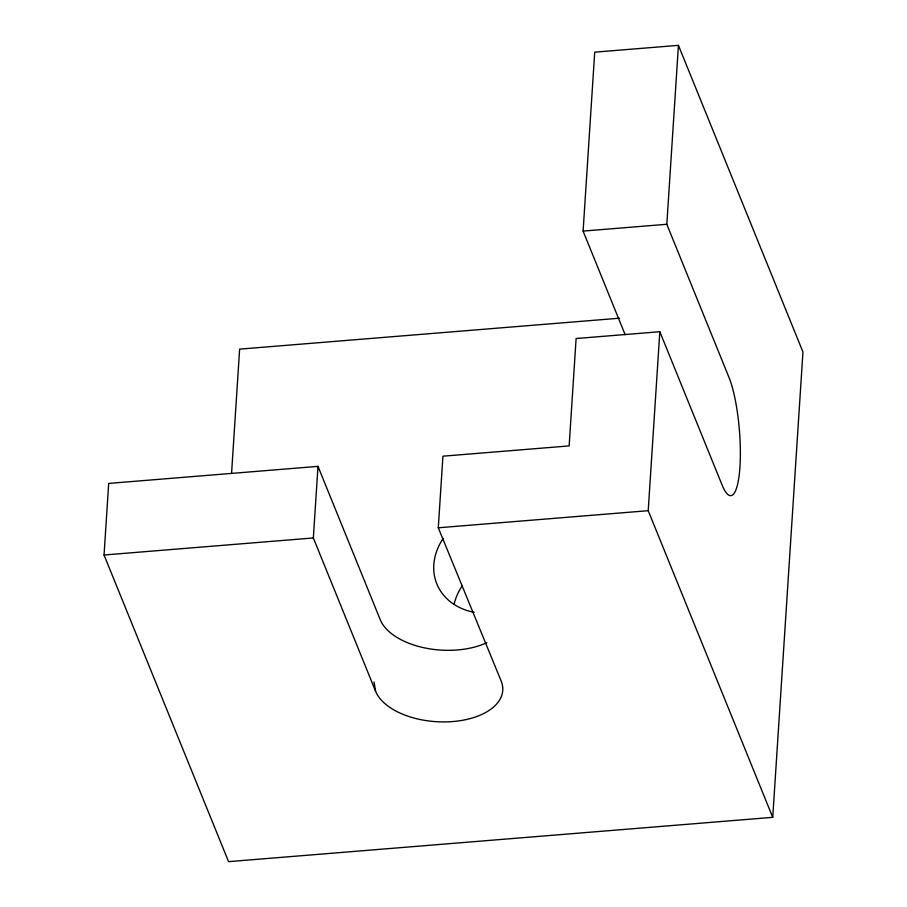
<?xml version="1.0" encoding="UTF-8"?>
<svg xmlns="http://www.w3.org/2000/svg" width="907" height="907" viewBox="0 0 907 907"><rect width="100%" height="100%" fill="white"/><g stroke="black" fill="none" stroke-linecap="round" stroke-linejoin="round"><path stroke-width="1.36" d="M625.127 334.649L583.099 231.092L594.72 52.164L678.436 45.35L802.956 351.995L772.73 817.332L228.564 861.65L104.044 555.005L108.693 483.42L317.994 466.368L380.248 619.696A64.51 35.577 3.7 0 0 486.878 642.666M231.568 473.329L239.629 349.138L619.572 318.198M678.436 45.35L666.815 224.278L729.069 377.652A64.51 13.877 85.3 0 1 739.953 466.72A64.51 13.877 85.3 0 1 722.097 485.03L659.831 331.713L576.115 338.526L569.143 445.915L442.933 456.187L438.285 527.783L501.174 681.055A64.51 35.577 3.7 0 1 452.752 721.553A64.51 35.577 3.7 0 1 375.6 691.281L313.346 537.953L317.994 466.368M772.73 817.332L648.21 510.686L659.831 331.713M583.099 231.092L666.815 224.278M104.044 555.005L313.346 537.953M438.285 527.783L648.21 510.686M374.024 681.951L375.6 691.281M454.101 604.243A64.51 51.982 -22.1 0 1 462.332 585.571M474.18 612.35A64.51 51.982 -22.1 0 1 443.172 538.395"/></g></svg>
